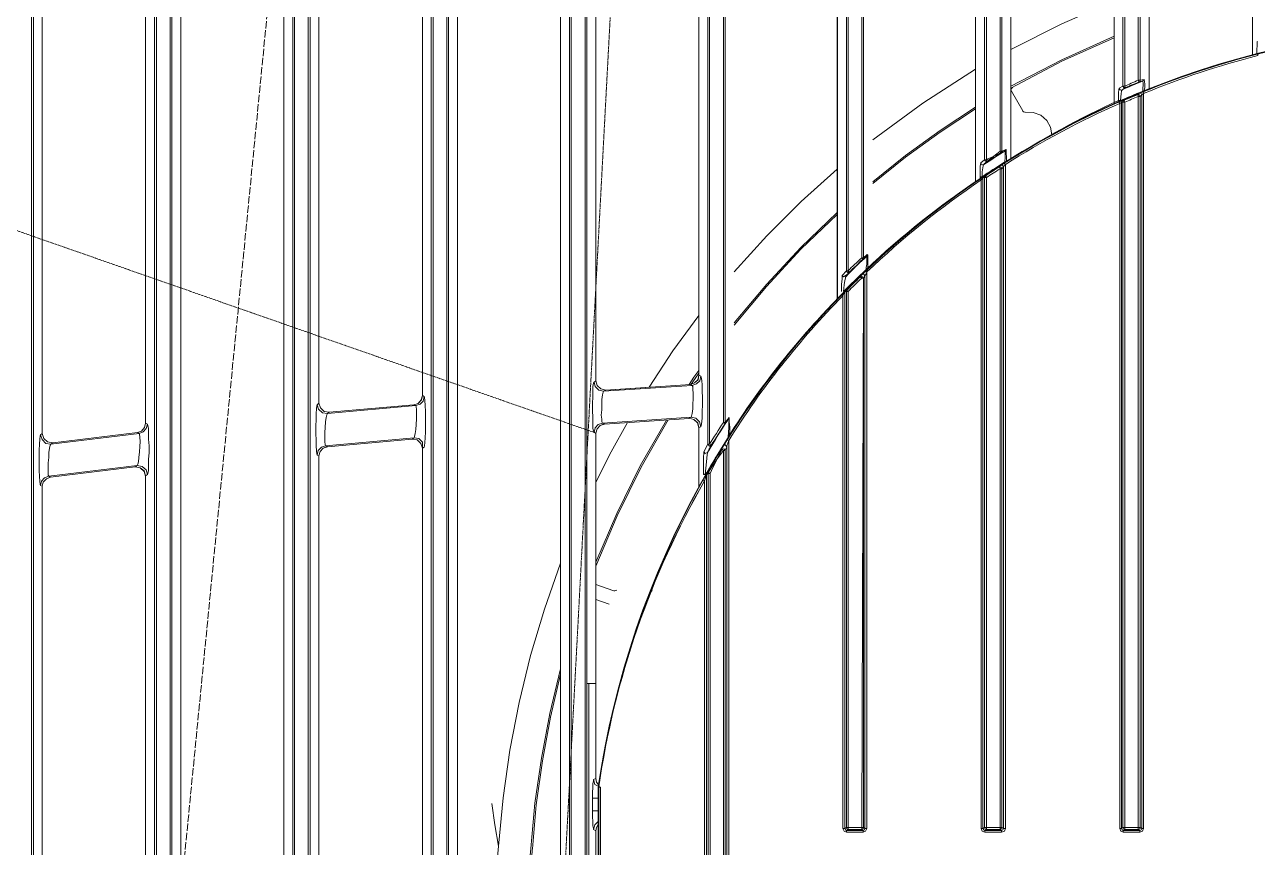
# Model space of a CAD drawing. Header units: millimetres. Extents: x 90740 to 167944, y -39332 to 25855.
# Drawn here: x 137891.5 to 138157.6, y 12100.5 to 12278 of the extents above; entities that cross this region are included whole.
import ezdxf

# ---------------------------------------------------------------- set-up
doc = ezdxf.new("R2010")
doc.units = ezdxf.units.MM
doc.linetypes.add('PDF_IMPORT', pattern=[1, 0.8, -0.2])
doc.layers.add('PDF4_Geometry', color=7, linetype='Continuous')

# ---------------------------------------------------------------- blocks, each defined once
blk = doc.blocks.new('200-A_10 bis 12')
at = {"layer": 'PDF4_Geometry', "lineweight": 13}
for p, q in [((6485.4, 2336.02), (6485.4, 3273.81)), ((6500.36, 3273.81), (6500.36, 2336.02)), ((6515.28, 2336.02), (6515.28, 3273.81)), ((6574.98, 2814.13), (6574.98, 2893.19)), ((6560.06, 2814.13), (6560.06, 2885.4)), ((6543.68, 2814.13), (6543.68, 2872.17)), ((6528.38, 2757.31), (6528.38, 2852.54)), ((6516.44, 2829.89), (6515.48, 2829.89)), ((6516.95, 2818.7), (6516.7, 2818.7)), ((6558.4, 2814.33), (6560.26, 2814.33)), ((6573.32, 2814.33), (6575.18, 2814.33))]:
    blk.add_line(p, q, dxfattribs=at)
for points in [[(6455.53, 3273.81), (6455.53, 2336.02), (6455.69, 2336.09), (6455.76, 2336.22), (6456.02, 2336.07), (6456.02, 2524.72), (6456.22, 2524.72)], [(6455.76, 3273.61), (6455.76, 2336.22)], [(6468.81, 2336.22), (6468.81, 3273.61)], [(6469.01, 3273.81), (6469.01, 2336.02), (6468.88, 2336.09), (6468.81, 2336.22)], [(6470.48, 3273.81), (6470.48, 2336.02), (6470.61, 2336.09), (6470.68, 2336.22), (6470.94, 2336.07), (6470.94, 2520.57), (6470.99, 2524.14), (6471.01, 2527.76), (6471.05, 2531.34), (6471.12, 2534.64), (6471.19, 2537.89), (6471.25, 2541.06), (6471.32, 2544.28), (6471.41, 2547.39), (6471.52, 2550.41), (6471.56, 2550.9), (6471.59, 2551.23), (6471.65, 2551.36)], [(6470.68, 3273.61), (6470.68, 2336.22)], [(6483.73, 2336.22), (6483.73, 3273.61)], [(6483.93, 3273.81), (6483.93, 2336.02), (6483.78, 2336.09), (6483.73, 2336.22)], [(6485.6, 2336.22), (6485.6, 3273.61)], [(6498.18, 2505.29), (6498.36, 2505.29), (6498.36, 2336.07), (6498.67, 2336.22), (6498.67, 3273.61), (6498.36, 3273.79), (6498.36, 3104.58), (6498.18, 3104.58), (6498.18, 3273.96)], [(6498.87, 3273.81), (6498.87, 2336.02), (6498.74, 2336.09), (6498.67, 2336.22)], [(6500.52, 3273.61), (6500.52, 2336.22)], [(6512.64, 2808.73), (6512.64, 2910.82)], [(6513.59, 3273.61), (6513.59, 2336.22)], [(6513.79, 3273.81), (6513.79, 2336.02), (6513.66, 2336.09), (6513.59, 2336.22)], [(6515.48, 2336.22), (6515.48, 3273.61)], [(6528.07, 3273.96), (6528.07, 3114.24), (6528.25, 3114.24), (6528.25, 3273.79), (6528.51, 3273.61), (6528.51, 2855.69), (6528.71, 2855.69), (6528.71, 3273.81)], [(6530.4, 3273.61), (6530.4, 2858.02), (6530.82, 2858.56), (6530.84, 2858.49), (6530.84, 2858.09), (6530.89, 2857.51), (6530.89, 2856.98), (6530.71, 2856.36), (6530.71, 2856.45), (6530.78, 2857.49), (6530.78, 2858.02), (6530.82, 2858.29), (6530.78, 2858.4), (6530.78, 2858.42)], [(6542.97, 2872.17), (6542.97, 2872.94), (6543.01, 2873.48), (6543.03, 2873.74), (6543.03, 2873.9), (6543.48, 2874.41), (6543.48, 3273.61), (6543.17, 3273.79), (6543.17, 3113.33), (6543.14, 3108.84), (6543.1, 3104.25), (6543.01, 3099.78), (6542.9, 3096.45), (6542.83, 3093.21), (6542.7, 3090.04), (6542.59, 3086.97)], [(6543.81, 2874.27), (6543.61, 2874.21), (6543.48, 2874.41), (6543.68, 2874.41), (6543.68, 3273.81)], [(6545.14, 3273.81), (6545.14, 2875.81), (6545.23, 2875.72), (6545.28, 2875.67), (6545.3, 2875.74), (6545.34, 2875.81), (6545.14, 2875.81)], [(6545.34, 3273.61), (6545.34, 2875.81), (6545.74, 2876.14), (6545.79, 2876.07), (6545.81, 2875.94), (6545.81, 2874.54)], [(6560.06, 3273.81), (6560.06, 2887.31), (6560.26, 2887.31)], [(6573.32, 3273.61), (6573.32, 2894.32), (6572.92, 2894.1), (6572.9, 2893.92), (6572.85, 2893.64), (6572.85, 2892.77), (6572.98, 2892.46), (6572.92, 2892.57), (6572.9, 2892.64), (6572.98, 2892.66), (6573.16, 2892.72), (6573.23, 2892.77), (6573.25, 2892.79), (6573.45, 2892.79)], [(6573.63, 2894.17), (6573.43, 2894.17), (6573.32, 2894.32), (6573.52, 2894.32), (6573.52, 3273.81)], [(6574.98, 3273.81), (6574.98, 2894.97), (6575.05, 2894.83), (6575.09, 2894.77), (6575.18, 2894.83), (6575.18, 3273.61)], [(6587.84, 2897.88), (6587.77, 2897.79), (6587.77, 2898.32), (6587.82, 2898.68), (6587.82, 2899.12), (6587.84, 2899.14)], [(6576.16, 3092.32), (6576.16, 2980.34), (6575.96, 2980.2), (6575.94, 2980.07), (6575.89, 2979.74), (6575.83, 2979.2), (6575.83, 2975.72), (6575.89, 2975.23), (6575.94, 2974.87), (6575.96, 2974.79), (6576.16, 2974.65), (6576.16, 2893.99)], [(6467.83, 2952.45), (6467.83, 2857.96), (6468.03, 2857.84), (6468.1, 2857.71), (6468.14, 2857.38), (6468.17, 2856.91), (6468.17, 2856.25), (6468.21, 2855.51), (6468.21, 2854.78), (6468.17, 2854.05), (6468.17, 2853.38), (6468.14, 2852.87), (6468.1, 2852.54), (6468.03, 2852.41), (6467.83, 2852.27), (6467.7, 2852.8), (6467.26, 2853.14)], [(6572.38, 3031.56), (6572.38, 2922.52), (6572.58, 2922.39), (6572.61, 2922.25), (6572.65, 2921.92), (6572.67, 2921.45), (6572.72, 2920.79), (6572.72, 2918.57), (6572.67, 2917.95), (6572.65, 2917.44), (6572.61, 2917.1), (6572.58, 2916.97), (6572.38, 2916.84), (6572.38, 2892.39)], [(6557.42, 2978.4), (6557.62, 2978.29), (6557.69, 2978.16), (6557.73, 2977.87), (6557.75, 2977.36), (6557.8, 2976.69), (6557.8, 2974.47), (6557.75, 2973.81), (6557.73, 2973.32), (6557.69, 2972.99), (6557.62, 2972.85), (6557.42, 2972.68), (6557.42, 2884)], [(6587.3, 2897.68), (6587.3, 2975.25)], [(6527.56, 2968.17), (6527.56, 2863.13), (6527.43, 2862.64), (6527.09, 2862.31), (6526.65, 2862.13)], [(6517.52, 2861.53), (6516.97, 2861.66), (6516.57, 2862.04), (6516.44, 2862.53), (6516.44, 2966.39)], [(6497.72, 2860.93), (6497.72, 2961.55)], [(6487.66, 2859.13), (6487.13, 2859.22), (6486.71, 2859.6), (6486.55, 2860.13), (6486.55, 2959.07), (6486.77, 2959.64), (6487.33, 2960)], [(6456.87, 2856.31), (6456.69, 2856.85), (6456.69, 2949.14)], [(6561.24, 2921.92), (6561.04, 2921.79), (6560.97, 2921.65), (6560.93, 2921.32), (6560.91, 2920.81), (6560.91, 2920.19), (6560.86, 2919.46), (6560.86, 2918.68), (6560.91, 2917.97), (6560.91, 2917.35), (6560.93, 2916.84), (6560.97, 2916.5), (6561.04, 2916.37), (6561.24, 2916.26), (6561.24, 2886.51)], [(6542.52, 2871.37), (6542.52, 2914.53), (6542.5, 2914.51), (6542.5, 2871.37)], [(6501.65, 2807.27), (6501.98, 2806.89), (6502.49, 2806.76), (6502, 2806.89), (6501.65, 2807.27), (6501.52, 2807.73), (6501.52, 2909.38)], [(6482.75, 2905.6), (6482.75, 2807.73), (6482.95, 2807.62), (6483, 2807.49), (6483.06, 2807.16), (6483.09, 2806.67), (6483.13, 2806.02), (6483.13, 2803.83), (6483.09, 2803.18), (6483.06, 2802.65), (6483, 2802.34), (6482.95, 2802.21), (6482.75, 2802.07), (6482.75, 2704.25)], [(6472.63, 2806.76), (6472.12, 2806.89), (6471.79, 2807.27), (6471.65, 2807.73), (6471.65, 2903.69)], [(6572.34, 2903.49), (6566.72, 2901.05), (6561.24, 2898.28)], [(6561.24, 2894.3), (6566.72, 2897.17), (6572.38, 2899.72)], [(6561.24, 2894.1), (6566.72, 2897.01), (6572.38, 2899.54)], [(6557.42, 2896.14), (6551.74, 2892.5), (6546.32, 2888.51)], [(6561.42, 2894.17), (6561.37, 2894.12), (6561.31, 2894.06), (6561.24, 2893.97)], [(6561.24, 2893.86), (6561.31, 2893.77), (6562.53, 2891.66), (6562.53, 2891.61), (6562.59, 2891.55), (6562.73, 2891.53), (6562.79, 2891.53), (6563.64, 2891.48), (6564.46, 2891.19), (6565.1, 2890.62), (6565.5, 2889.88), (6565.64, 2889.06)], [(6573.18, 2893.9), (6573.03, 2893.92), (6572.92, 2894.1)], [(6575.18, 2894.97), (6574.98, 2894.97)], [(6575.49, 2893.66), (6575.49, 2894.1), (6575.52, 2894.43), (6575.52, 2894.68), (6575.49, 2894.83), (6575.49, 2894.88), (6575.29, 2894.83), (6575.18, 2894.81), (6575.12, 2894.77), (6575.09, 2894.77)], [(6575.49, 2894.88), (6575.58, 2894.95), (6575.63, 2895.03)], [(6573.52, 2892.59), (6573.12, 2892.59), (6573.1, 2892.52), (6573.03, 2892.5), (6572.98, 2892.46), (6572.98, 2814.22), (6573.1, 2813.95), (6573.36, 2813.82), (6575.16, 2813.82), (6575.43, 2813.95), (6575.56, 2814.22), (6575.56, 2893.52), (6575.49, 2893.46), (6575.43, 2893.44), (6575.36, 2893.37), (6575.29, 2893.52), (6575.09, 2893.57), (6574.98, 2893.46)], [(6573.3, 2892.79), (6573.23, 2892.72), (6573.18, 2892.59)], [(6573.52, 2892.59), (6573.52, 2814.13), (6573.38, 2814.19), (6573.32, 2814.33), (6573.18, 2814.22), (6573.18, 2892.59)], [(6573.32, 2892.59), (6573.32, 2814.33)], [(6575.09, 2893.57), (6575.23, 2893.59), (6575.36, 2893.66), (6575.49, 2893.7)], [(6546.32, 2884), (6549.87, 2886.84), (6553.6, 2889.55), (6557.42, 2892.06)], [(6546.32, 2883.8), (6549.87, 2886.64), (6553.6, 2889.35), (6557.42, 2891.86)], [(6542.5, 2885.38), (6538.59, 2881.87), (6534.91, 2878.16), (6531.35, 2874.27)], [(6558.4, 2884.6), (6558.33, 2884.6), (6558.26, 2884.53), (6558.22, 2884.47), (6558.6, 2884.47)], [(6558.6, 2884.47), (6558.6, 2814.13), (6558.46, 2814.19), (6558.4, 2814.33), (6558.22, 2814.22), (6558.22, 2884.47)], [(6558.4, 2884.47), (6558.4, 2814.33)], [(6531.35, 2868.79), (6534.89, 2872.96), (6538.57, 2876.92), (6542.5, 2880.69)], [(6531.35, 2868.52), (6534.84, 2872.7), (6538.57, 2876.72), (6542.5, 2880.49)], [(6545.14, 2814.33), (6545.34, 2873.61), (6545.23, 2873.76), (6544.99, 2873.74), (6545.03, 2873.76), (6545.08, 2873.87), (6545.16, 2874.01), (6545.36, 2874.03), (6545.48, 2873.87), (6545.5, 2873.9), (6545.54, 2873.96), (6545.61, 2874.07), (6545.68, 2874.27), (6545.68, 2814.22), (6545.56, 2813.95), (6545.3, 2813.82), (6543.5, 2813.82), (6543.23, 2813.95), (6543.1, 2814.22), (6543.1, 2871.7), (6543.17, 2871.83), (6543.23, 2871.97), (6543.3, 2872.03)], [(6545.14, 2873.61), (6545.03, 2873.7), (6544.99, 2873.74)], [(6545.34, 2873.61), (6545.14, 2873.61)], [(6543.3, 2872.1), (6543.34, 2872.17), (6543.37, 2872.23), (6543.43, 2872.28), (6543.68, 2872.17)], [(6543.48, 2872.17), (6543.3, 2872.1), (6543.3, 2814.22), (6543.48, 2814.33), (6543.54, 2814.19), (6543.68, 2814.13)], [(6543.48, 2872.17), (6543.68, 2872.17), (6543.57, 2872.23), (6543.54, 2872.3), (6543.48, 2872.23)], [(6545.34, 2814.33), (6543.48, 2814.33), (6543.48, 2872.23)], [(6527.56, 2869.59), (6524.76, 2865.77), (6522.19, 2861.86)], [(6526.51, 2862.13), (6527.03, 2862.91), (6527.56, 2863.64)], [(6526.71, 2862.17), (6527.16, 2862.77), (6527.56, 2863.37)], [(6516.44, 2862.53), (6516.24, 2862.4), (6516.19, 2862.26), (6516.12, 2861.93), (6516.12, 2861.44), (6516.1, 2860.8), (6516.06, 2860.07), (6516.06, 2859.29), (6516.1, 2858.6), (6516.12, 2857.96), (6516.12, 2857.42), (6516.19, 2857.09), (6516.24, 2856.96), (6516.44, 2856.89)], [(6516.24, 2862.4), (6516.37, 2861.91), (6516.77, 2861.53), (6517.28, 2861.4), (6517.23, 2861.31), (6517.17, 2861), (6517.1, 2860.53), (6517.08, 2860), (6517.08, 2859.4), (6517.03, 2858.82), (6517.08, 2858.4), (6517.1, 2858.09), (6517.15, 2857.96), (6516.7, 2857.82), (6516.37, 2857.45), (6516.24, 2856.96)], [(6526.65, 2862.13), (6517.48, 2861.53), (6516.97, 2861.66)], [(6527.78, 2857.58), (6527.62, 2858.11), (6527.23, 2858.49), (6526.71, 2858.6), (6526.76, 2858.73), (6526.83, 2859.02), (6526.89, 2859.49), (6526.91, 2860.02), (6526.96, 2860.6), (6526.96, 2861.18), (6526.91, 2861.6), (6526.89, 2861.93), (6526.83, 2862.04), (6527.29, 2862.2), (6527.67, 2862.53), (6527.78, 2863.04)], [(6527.09, 2862.31), (6527.47, 2862.64), (6527.56, 2863.13)], [(6527.56, 2863.13), (6527.78, 2863.04), (6527.8, 2862.91), (6527.87, 2862.57), (6527.91, 2862.06), (6527.91, 2861.44), (6527.94, 2860.69), (6527.94, 2859.93), (6527.91, 2859.22), (6527.91, 2858.56), (6527.87, 2858.09), (6527.8, 2857.71), (6527.78, 2857.58), (6527.56, 2857.49), (6527.56, 2851.07)], [(6497.92, 2860.82), (6497.79, 2860.35), (6497.47, 2860), (6497.01, 2859.87), (6497.03, 2859.73), (6497.07, 2859.42), (6497.07, 2858.42), (6497.03, 2857.82), (6497.01, 2857.29), (6496.94, 2856.85), (6496.87, 2856.51), (6496.83, 2856.38), (6497.34, 2856.29), (6497.74, 2855.91), (6497.72, 2855.25)], [(6497.72, 2860.93), (6497.92, 2860.82), (6497.96, 2860.73), (6497.98, 2860.4), (6498.03, 2859.87), (6498.05, 2859.22), (6498.05, 2857.02), (6498.03, 2856.38), (6497.98, 2855.89), (6497.96, 2855.51), (6497.92, 2855.38), (6497.72, 2855.25)], [(6486.55, 2860.13), (6486.37, 2859.95), (6486.31, 2859.82), (6486.28, 2859.49), (6486.24, 2859), (6486.24, 2858.36), (6486.22, 2857.62), (6486.22, 2856.85), (6486.24, 2856.11), (6486.24, 2855.51), (6486.28, 2854.98), (6486.31, 2854.65), (6486.37, 2854.51), (6486.55, 2854.45)], [(6486.37, 2859.95), (6486.51, 2859.47), (6486.93, 2859.09), (6487.46, 2859), (6487.39, 2858.87), (6487.33, 2858.56), (6487.26, 2858.09), (6487.22, 2857.51), (6487.19, 2856.96), (6487.19, 2855.96), (6487.22, 2855.65), (6487.26, 2855.51), (6486.82, 2855.38), (6486.48, 2855), (6486.37, 2854.51)], [(6467.72, 2857.49), (6467.83, 2857.96)], [(6516.44, 2842.55), (6518.74, 2847.96), (6521.34, 2853.2), (6524.25, 2858.31)], [(6516.44, 2842.97), (6518.7, 2848.23), (6521.23, 2853.34), (6524.07, 2858.29)], [(6519.85, 2858.02), (6518.1, 2854.85), (6516.44, 2851.61)], [(6516.44, 2856.89), (6516.57, 2857.36), (6516.9, 2857.71), (6517.35, 2857.89)], [(6527.56, 2857.45), (6527.4, 2857.98), (6527.03, 2858.36), (6526.51, 2858.49)], [(6527.03, 2858.36), (6527.43, 2857.98), (6527.56, 2857.49)], [(6456.69, 2856.85), (6456.49, 2856.71), (6456.47, 2856.58), (6456.42, 2856.25), (6456.4, 2855.71), (6456.36, 2855.05), (6456.36, 2852.85), (6456.4, 2852.21), (6456.42, 2851.69), (6456.47, 2851.36), (6456.49, 2851.23), (6456.69, 2851.16)], [(6456.49, 2856.71), (6456.67, 2856.18), (6457.07, 2855.78), (6457.6, 2855.71), (6457.53, 2855.58), (6457.47, 2855.27), (6457.4, 2854.8), (6457.38, 2854.25), (6457.33, 2853.67), (6457.31, 2853.12), (6457.31, 2852.63), (6457.33, 2852.34), (6457.38, 2852.23), (6456.93, 2852.07), (6456.6, 2851.69), (6456.49, 2851.23)], [(6468.03, 2852.41), (6467.9, 2852.94), (6467.46, 2853.27), (6466.92, 2853.4), (6466.99, 2853.52), (6467.06, 2853.8), (6467.12, 2854.27), (6467.19, 2854.85), (6467.21, 2855.45), (6467.26, 2855.98), (6467.21, 2856.45), (6467.19, 2856.76), (6467.15, 2856.85), (6467.59, 2857.02), (6467.92, 2857.38), (6468.03, 2857.84)], [(6466.95, 2856.96), (6467.39, 2857.11)], [(6467.72, 2857.49), (6467.39, 2857.11)], [(6516.77, 2818.9), (6516.5, 2819.23), (6516.44, 2819.63), (6516.44, 2856.89)], [(6516.9, 2857.71), (6517.39, 2857.84)], [(6456.87, 2856.31), (6457.27, 2855.96), (6457.84, 2855.85)], [(6457.82, 2855.85), (6457.27, 2855.96)], [(6486.68, 2854.91), (6487.02, 2855.25), (6487.46, 2855.45)], [(6487.02, 2855.25), (6487.46, 2855.4)], [(6496.63, 2856.25), (6497.14, 2856.16), (6497.54, 2855.78), (6497.72, 2855.25), (6497.72, 2754.56), (6497.92, 2754.43), (6497.96, 2754.29), (6497.98, 2753.96), (6498.03, 2753.47), (6498.05, 2752.83), (6498.05, 2750.58), (6498.03, 2749.94), (6497.98, 2749.45), (6497.96, 2749.12), (6497.92, 2748.99), (6497.72, 2748.92)], [(6530.58, 2855.4), (6530.4, 2855), (6530.4, 2754.83), (6530.58, 2754.4)], [(6530.58, 2855.51), (6530.62, 2855.62), (6530.64, 2855.71), (6530.78, 2856.09), (6530.78, 2753.76), (6530.64, 2754.09), (6530.62, 2754.23), (6530.58, 2754.34), (6530.58, 2855.51)], [(6486.68, 2754.94), (6486.55, 2755.4), (6486.55, 2854.45), (6486.68, 2854.91)], [(6467.83, 2852.23), (6467.7, 2852.76), (6467.26, 2853.14), (6466.72, 2853.25)], [(6528.18, 2851.74), (6528.07, 2851.81), (6528, 2851.83), (6528.18, 2852.16), (6528.31, 2852.36), (6528.38, 2852.47), (6528.58, 2852.63), (6528.56, 2852.6)], [(6528.38, 2852.54), (6528.4, 2852.54), (6528.49, 2852.56), (6528.58, 2852.63), (6528.62, 2852.6), (6528.76, 2852.54), (6528.56, 2852.54)], [(6528.56, 2852.54), (6528.38, 2852.43)], [(6457.58, 2757.71), (6457.13, 2757.84), (6456.8, 2758.24), (6456.69, 2758.69), (6456.69, 2851.16), (6456.8, 2851.61), (6457.13, 2851.96), (6457.58, 2852.14)], [(6467.83, 2757.58), (6467.83, 2852.27)], [(6528.38, 2757.45), (6528.31, 2757.53), (6528.27, 2757.78), (6528.18, 2758.11), (6528.18, 2851.74), (6528.27, 2852.07), (6528.31, 2852.27), (6528.38, 2852.36)], [(6512.64, 2842.84), (6510.88, 2837.88), (6509.4, 2832.91), (6508.18, 2827.83), (6507.15, 2822.68), (6506.42, 2817.53), (6505.93, 2812.31), (6505.64, 2809.2), (6505.2, 2806.76)], [(6516.44, 2840.57), (6518.37, 2839.86), (6518.5, 2839.86), (6518.59, 2839.91), (6518.7, 2839.93)], [(6522.5, 2839.84), (6522.43, 2839.91), (6522.39, 2839.97)], [(6517.86, 2838.42), (6516.44, 2838.93)], [(6508.75, 2806.76), (6508.84, 2807.22), (6509.13, 2809.04), (6509.42, 2812.09), (6509.86, 2816.97), (6510.57, 2821.83), (6511.48, 2826.65), (6512.64, 2831.47)], [(6509.55, 2806.76), (6509.53, 2807.33), (6509.49, 2808.2), (6509.49, 2808.73), (6509.46, 2809.38), (6509.49, 2809.91), (6509.49, 2810.33), (6509.53, 2810.71), (6509.53, 2811.44), (6509.55, 2811.69), (6509.55, 2811.91), (6509.6, 2812.04), (6510, 2816.79), (6510.68, 2821.54), (6511.53, 2826.23), (6512.64, 2830.87)], [(6515.68, 2829.89), (6515.68, 2779.94)], [(6516.44, 2813.99), (6516.19, 2814.13), (6516.17, 2814.22), (6516.12, 2814.53), (6516.1, 2814.95), (6516.06, 2815.53), (6516.06, 2818.1), (6516.1, 2818.64), (6516.12, 2819.1), (6516.17, 2819.37), (6516.19, 2819.5), (6516.44, 2819.63)], [(6516.19, 2819.5), (6516.32, 2818.99), (6516.95, 2818.7)], [(6516.75, 2818.72), (6516.75, 2791.1), (6516.95, 2791.15), (6516.81, 2791.1), (6516.75, 2791.08), (6516.7, 2791.08), (6516.7, 2818.72)], [(6516.7, 2818.72), (6516.81, 2818.72), (6516.95, 2818.7), (6516.95, 2791.15)], [(6505.2, 2816.93), (6505.53, 2814.62), (6505.93, 2812.31)], [(6516.06, 2817.5), (6516.7, 2817.5)], [(6516.06, 2816.13), (6516.7, 2816.13)], [(6516.19, 2814.13), (6516.32, 2814.62), (6516.7, 2814.99)], [(6516.44, 2795.86), (6516.5, 2795.5), (6516.7, 2795.19), (6516.5, 2795.52), (6516.44, 2795.86), (6516.44, 2813.99), (6516.5, 2814.35), (6516.7, 2814.66)], [(6543.1, 2814.22), (6543.3, 2814.22), (6543.37, 2814.08), (6543.5, 2814.02), (6543.5, 2813.82)], [(6545.14, 2814.33), (6545.14, 2814.19), (6545.28, 2814.19), (6545.34, 2814.33)], [(6545.3, 2813.82), (6545.3, 2814.02), (6545.43, 2814.08), (6545.48, 2814.22), (6545.68, 2814.22)], [(6558.02, 2814.22), (6558.22, 2814.22), (6558.31, 2814.08), (6558.44, 2814.02), (6558.44, 2813.82)], [(6560.26, 2814.33), (6560.2, 2814.19), (6560.06, 2814.13)], [(6560.22, 2813.82), (6560.22, 2814.02), (6560.37, 2814.08), (6560.44, 2814.22), (6560.64, 2814.22)], [(6572.98, 2814.22), (6573.18, 2814.22), (6573.23, 2814.08), (6573.36, 2814.02), (6573.36, 2813.82)], [(6575.18, 2814.33), (6575.16, 2814.19), (6574.98, 2814.13)], [(6575.16, 2813.82), (6575.16, 2814.02), (6575.29, 2814.08), (6575.36, 2814.22), (6575.56, 2814.22)]]:
    blk.add_lwpolyline(points, dxfattribs=at)
for points in [[(6530.2, 3273.81), (6530.2, 2858.02), (6530.4, 2858.02), (6530.38, 2857.96), (6530.38, 2857.89, -0.002397), (6528.89, 2855.58), (6528.69, 2855.47), (6528.51, 2855.69), (6528.11, 2854.87), (6528.11, 2854.67), (6528.07, 2854.31), (6528.07, 2853.14), (6528.05, 2852.41), (6528.25, 2852.41), (6528.31, 2853.12), (6528.38, 2853.8), (6528.4, 2854.2), (6528.45, 2854.58), (6528.49, 2854.71), (6528.49, 2854.78), (6528.25, 2854.67), (6528.11, 2854.87)], [(6560.26, 3273.61), (6560.26, 2887.22), (6560.2, 2887.15), (6560.13, 2887.17), (6560.06, 2887.31, -0.008829), (6558.71, 2886.22), (6558.51, 2886.22), (6558.4, 2886.37), (6558.4, 3273.61), (6558.13, 3273.79), (6558.13, 3120.77), (6558.09, 3116.35), (6558.06, 3111.91), (6558, 3107.44), (6557.93, 3103.09), (6557.86, 3099.72), (6557.75, 3096.48), (6557.66, 3093.28), (6557.51, 3090.24), (6557.49, 3089.7), (6557.44, 3089.37), (6557.42, 3089.33)], [(6560.57, 2886.15), (6560.57, 2886.18), (6560.6, 2886.62), (6560.6, 2887.35), (6560.4, 2887.24), (6560.28, 2887.22), (6560.2, 2887.17), (6560.2, 2887.15, 0.012074), (6558.6, 2886.37), (6558.66, 2886.24), (6558.71, 2886.22), (6558.46, 2886), (6558.4, 2885.98), (6558.33, 2885.86), (6558.31, 2885.86), (6558.31, 2885.84), (6558.26, 2885.78), (6558.26, 2885.73), (6558.2, 2885.51), (6558.15, 2885.06), (6558.13, 2884.53), (6558, 2884.53), (6557.93, 2884.33), (6557.93, 2885.64), (6557.95, 2885.91), (6558, 2886.04), (6558.4, 2886.37), (6558.6, 2886.37), (6558.6, 3273.81)], [(6705.82, 2857.89), (6706.31, 2857.71), (6706.64, 2857.36), (6706.78, 2856.89), (6706.78, 2819.63), (6706.64, 2819.17), (6706.31, 2818.79, 0.371778), (6611.59, 2900.78), (6611.59, 2900.85, 0.371809), (6516.7, 2818.72, -0.094521), (6528.18, 2851.74, 0.094482), (6516.75, 2818.72)], [(6516.75, 2818.72, -0.372037), (6611.59, 2900.78, -0.371771), (6706.31, 2818.52), (6706.8, 2818.9), (6706.78, 2819.63)], [(6575.18, 2894.97), (6575.63, 2895.03), (6575.63, 2895.01), (6575.67, 2894.83), (6575.69, 2894.55), (6575.69, 2894.17), (6575.56, 2893.52, -0.035207), (6587.9, 2897.61), (6587.88, 2897.74), (6587.84, 2897.81), (6587.95, 2897.81), (6588.08, 2897.88)], [(6560.26, 2887.31), (6560.71, 2887.49), (6560.71, 2887.31), (6560.73, 2887.04), (6560.77, 2886.69), (6560.77, 2886.15, -0.037721), (6572.85, 2892.77), (6573.05, 2892.77), (6573.1, 2893.17), (6573.12, 2893.5), (6573.16, 2893.77), (6573.18, 2893.9), (6573.23, 2893.9), (6573.3, 2893.97), (6573.36, 2894.03), (6573.63, 2894.17), (6573.61, 2894.19), (6573.52, 2894.32)], [(6572.98, 2892.46, 0.037804), (6560.64, 2885.86), (6560.53, 2885.98), (6560.53, 2886.04), (6560.33, 2885.93), (6560.22, 2885.84), (6560.15, 2885.8), (6560.13, 2885.78)], [(6573.32, 2892.59), (6573.36, 2892.7), (6573.45, 2892.79), (6573.49, 2892.72), (6573.52, 2892.59, -0.011947), (6574.98, 2893.19), (6574.96, 2893.32), (6574.92, 2893.39), (6575.12, 2893.37), (6575.18, 2893.19), (6574.98, 2893.19)], [(6558, 2886.04), (6558.09, 2885.84), (6558.31, 2885.86, -0.004676), (6560.6, 2887.35), (6560.66, 2887.42), (6560.71, 2887.49)], [(6558.22, 2884.44), (6558.2, 2884.4), (6558.15, 2884.33), (6558.13, 2884.27), (6558.02, 2884.2), (6558.02, 2814.22), (6558.15, 2813.95), (6558.44, 2813.82), (6560.22, 2813.82), (6560.53, 2813.95), (6560.64, 2814.22), (6560.64, 2885.86), (6560.53, 2885.78), (6560.46, 2885.66), (6560.46, 2885.64), (6560.44, 2885.6), (6560.33, 2885.78), (6560.13, 2885.78), (6560.02, 2885.66), (6559.95, 2885.6), (6559.95, 2885.58, 0.007176), (6558.51, 2884.64)], [(6545.16, 2874.01), (6545.21, 2874.03), (6545.28, 2874.14), (6545.36, 2874.23), (6545.54, 2874.41), (6545.61, 2874.34), (6545.68, 2874.27, -0.04036), (6558.02, 2884.2), (6557.95, 2884.31), (6557.93, 2884.33), (6558.06, 2884.47), (6558.2, 2884.53), (6558.26, 2884.58), (6558.33, 2884.6)], [(6558.4, 2884.47), (6558.44, 2884.53), (6558.51, 2884.64), (6558.53, 2884.58), (6558.6, 2884.47, 0.008821), (6560.06, 2885.4), (6560, 2885.53), (6559.95, 2885.58), (6560.15, 2885.58), (6560.26, 2885.4), (6560.06, 2885.4)], [(6557.93, 2884.33, 0.043983), (6545.61, 2874.54), (6545.63, 2874.74), (6545.68, 2875.12), (6545.7, 2875.54), (6545.7, 2875.94), (6545.68, 2875.98), (6545.5, 2875.85), (6545.41, 2875.78), (6545.3, 2875.67), (6545.28, 2875.67)], [(6543.03, 2873.9), (6543.17, 2873.74), (6543.57, 2874.01, 0.001022), (6545.68, 2875.98), (6545.74, 2876.05), (6545.74, 2876.14, 0.010692), (6543.41, 2873.76)], [(6530.18, 2855.51), (6530.2, 2855.54), (6530.24, 2855.58), (6530.31, 2855.71), (6530.38, 2855.85), (6530.58, 2856.18), (6530.64, 2856.16), (6530.78, 2856.09, -0.054969), (6543.1, 2871.7), (6543.01, 2871.79), (6542.97, 2871.83), (6543.1, 2871.97), (6543.23, 2872.1), (6543.3, 2872.19), (6543.17, 2872.17), (6543.23, 2872.88), (6543.3, 2873.36), (6543.37, 2873.61), (6543.37, 2873.74), (6543.41, 2873.76), (6543.41, 2873.81), (6543.5, 2873.9), (6543.57, 2874.01), (6543.81, 2874.27), (6543.74, 2874.3), (6543.68, 2874.41)], [(6542.97, 2871.83, 0.054432), (6530.71, 2856.45), (6530.78, 2856.45, 0.014294), (6528.25, 2852.36)], [(6530.38, 2857.89), (6530.31, 2857.96), (6530.2, 2858.02, 0.007255), (6528.71, 2855.69), (6528.85, 2855.62), (6528.89, 2855.58), (6528.69, 2855.11), (6528.62, 2855), (6528.51, 2854.85), (6528.49, 2854.78, -0.011827), (6530.82, 2858.56), (6530.82, 2858.49), (6530.78, 2858.42), (6530.62, 2858.18), (6530.51, 2858.04), (6530.38, 2857.91)], [(6528.56, 2757.27), (6528.76, 2757.27), (6528.76, 2852.54, -0.007827), (6530.05, 2855.11), (6530.05, 2855.14), (6530.11, 2855.31), (6530.18, 2855.51), (6530.4, 2855.62), (6530.58, 2855.4)], [(6530.58, 2754.4), (6530.4, 2754.23), (6530.18, 2754.29), (6530.11, 2754.54), (6530.05, 2754.67), (6530.2, 2754.83), (6530.07, 2754.74), (6530.05, 2754.74), (6530.24, 2754.63), (6530.4, 2754.83), (6530.2, 2754.83), (6530.2, 2855), (6530.4, 2855), (6530.24, 2855.18), (6530.05, 2855.11), (6530.07, 2855.07), (6530.2, 2855, 0.01709), (6528.58, 2852.67)], [(6528.56, 2852.6), (6528.56, 2757.25), (6528.58, 2757.18), (6528.62, 2757.2), (6528.76, 2757.27, 0.015629), (6530.18, 2754.83, -0.020083), (6528.58, 2757.18)]]:
    blk.add_lwpolyline(points, format="xyb", dxfattribs=at)
at = {"layer": 'PDF4_Geometry', "linetype": 'PDF_IMPORT', "lineweight": 13, "ltscale": 0.191536}
blk.add_lwpolyline([(6512.64, 2590.39), (6512.64, 2801.12), (6527.56, 3081.96)], dxfattribs=at)
at = {"layer": 'PDF4_Geometry', "linetype": 'PDF_IMPORT', "lineweight": 13, "ltscale": 0.18252}
blk.add_lwpolyline([(6512.64, 2808.73), (6512.64, 3076.96)], dxfattribs=at)
at = {"layer": 'PDF4_Geometry', "linetype": 'PDF_IMPORT', "lineweight": 13}
for points in [[(6471.65, 3005.18), (6471.65, 2807.73)], [(6486.55, 2959.07), (6456.69, 2654.69)]]:
    blk.add_lwpolyline(points, dxfattribs=at)
at = {"layer": 'PDF4_Geometry', "lineweight": 13}
for points in [[(6575.18, 2893.19), (6575.18, 2814.33), (6575.36, 2814.22), (6575.36, 2893.37)], [(6560.26, 2885.4), (6560.26, 2814.33), (6560.44, 2814.22), (6560.44, 2885.6)], [(6545.34, 2873.61), (6545.34, 2814.33), (6545.48, 2814.22), (6545.48, 2873.87)], [(6526.65, 2862.13), (6517.52, 2861.53), (6517.48, 2861.53), (6517.28, 2861.4), (6526.83, 2862.04)], [(6496.81, 2859.93), (6497.25, 2860.09), (6497.59, 2860.46), (6497.72, 2860.93), (6497.61, 2860.46), (6497.27, 2860.09)], [(6487.66, 2859.13), (6487.46, 2859), (6497.01, 2859.87), (6496.81, 2859.93)], [(6526.51, 2858.49), (6526.71, 2858.6), (6517.15, 2857.96), (6517.35, 2857.89), (6517.39, 2857.84), (6526.51, 2858.47)], [(6466.95, 2856.96), (6457.84, 2855.85), (6457.82, 2855.85), (6457.6, 2855.71), (6467.15, 2856.85)], [(6487.46, 2855.4), (6496.63, 2856.25), (6496.83, 2856.38), (6487.26, 2855.51), (6487.46, 2855.45)], [(6466.72, 2853.25), (6466.92, 2853.4), (6457.38, 2852.23), (6457.58, 2852.14)], [(6543.68, 2814.13), (6543.5, 2814.02), (6545.3, 2814.02), (6545.14, 2814.13)], [(6560.06, 2814.13), (6558.6, 2814.13), (6558.44, 2814.02), (6560.22, 2814.02)], [(6573.52, 2814.13), (6573.36, 2814.02), (6575.16, 2814.02), (6574.98, 2814.13)]]:
    blk.add_lwpolyline(points, close=True, dxfattribs=at)
at = {"layer": 'PDF4_Geometry', "linetype": 'PDF_IMPORT', "lineweight": 13, "ltscale": 0.14504}
blk.add_lwpolyline([(6423.05, 2720.32), (6423.05, 2889.53), (6516.44, 2856.89)], dxfattribs=at)
at = {"layer": 'PDF4_Geometry', "lineweight": 13}
for centre, radius, start, end in [((6609.8, 2811.21), 89.34, 104.2284, 112.5793), ((6554.41, 2941.43), 52.23, 291.3814, 293.1183), ((7445.63, 2279.15), 1082.86, 147.67496, 147.86661)]:
    blk.add_arc(centre, radius, start, end, dxfattribs=at)
for points in [[(6575.49, 2894.88), (6574.67, 2894.55), (6573.89, 2894.19), (6573.18, 2893.9)], [(6575.29, 2894.83), (6574.61, 2894.57), (6573.94, 2894.26), (6573.36, 2894.03)], [(6574.98, 2894.97), (6574.47, 2894.75), (6573.96, 2894.5), (6573.52, 2894.32)], [(6575.09, 2894.77), (6574.54, 2894.57), (6574.03, 2894.32), (6573.63, 2894.17)], [(6575.49, 2893.77), (6574.61, 2893.44), (6573.76, 2893.06), (6573.05, 2892.77)], [(6560.4, 2887.24), (6559.73, 2886.84), (6559.04, 2886.37), (6558.46, 2886)], [(6560.57, 2886.15), (6559.69, 2885.58), (6558.84, 2885.04), (6558.13, 2884.53)], [(6545.14, 2875.81), (6544.63, 2875.34), (6544.08, 2874.83), (6543.68, 2874.41)], [(6545.28, 2875.67), (6544.77, 2875.21), (6544.25, 2874.67), (6543.81, 2874.27)], [(6545.61, 2874.54), (6544.77, 2873.7), (6543.88, 2872.9), (6543.17, 2872.17)], [(6544.99, 2873.74), (6544.45, 2873.23), (6543.94, 2872.74), (6543.54, 2872.3)], [(6545.14, 2873.61), (6544.63, 2873.1), (6544.08, 2872.61), (6543.68, 2872.17)], [(6516.7, 2818.72), (6516.7, 2818.72), (6516.7, 2818.7), (6516.7, 2818.7)]]:
    blk.add_open_spline(points, degree=3, dxfattribs=at)

msp = doc.modelspace()

# ---------------------------------------------------------------- block references
at = {"xscale": 2, "yscale": 2, "zscale": 2}
msp.add_blockref('200-A_10 bis 12', (124981.88, 6476.06, 0.84), dxfattribs=at)

doc.saveas('drawing.dxf')
